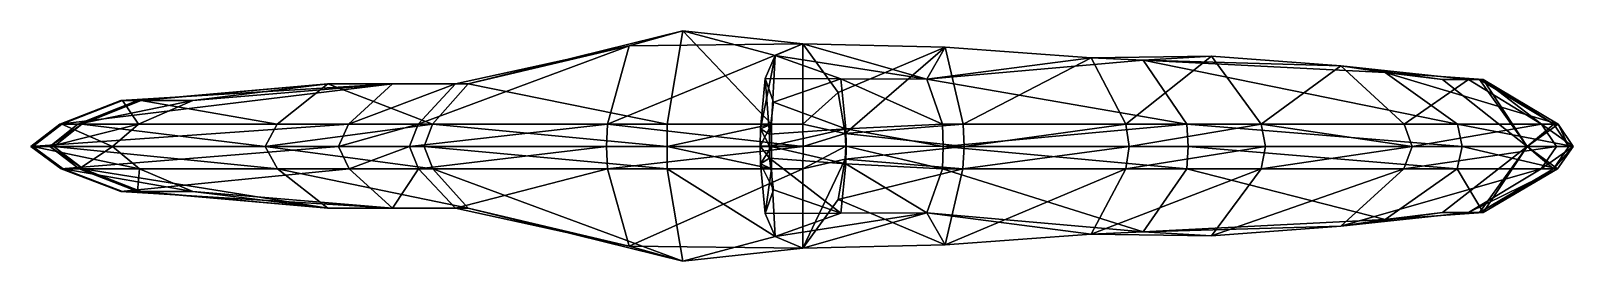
# Model space of a CAD drawing. Extents: x -135 to 135, y 0 to 40.
import ezdxf

# ---------------------------------------------------------------- set-up
doc = ezdxf.new("R2010")
doc.units = 0
doc.layers.add('fish', color=250, linetype='CONTINUOUS')

msp = doc.modelspace()

# ---------------------------------------------------------------- meshes
at = {"layer": 'fish'}
mesh = msp.add_polyface(dxfattribs=at)
corners = [(-94.163869, 20.116006, -17.141477), (-66.263463, 20.116006, -10.433943), (-64.817596, 24.045315, -10.201588), (-23.647672, 24.045315, -21.189179), (-20.917521, 40.380299, -18.763715), (-58.536629, 31.072876, -9.217264), (0.183555, 20.116006, 35.773517), (-34.324841, 20.116006, 24.966934), (-34.147672, 24.045315, 24.880729), (-67.330308, 24.045315, 16.761508), (-60.806747, 31.072876, 15.142648), (-30.322298, 37.726233, 22.318124), (-79.534906, 24.045315, 17.854607), (-71.833037, 31.072876, 16.130211), (-83.18363, 31.072876, -15.142648), (-64.759723, 16.181709, -10.192476), (-23.641232, 16.181709, -21.183402), (-34.135534, 16.181709, 24.872696), (-67.27019, 16.181709, 16.746538), (-68.833238, 20.116006, 17.141477), (-79.463887, 16.181709, 17.83866), (-71.833037, 9.307423, 16.130211), (-60.806747, 9.307423, 15.142648), (-58.536629, 9.307423, -9.217264), (-30.322298, 2.654066, 22.318124), (-20.917521, 0, -18.763715), (-23.678634, 20.116006, -21.240526), (-81.314998, 20.116006, 18.259399), (-92.016223, 16.181709, -16.745209), (-83.18363, 9.307423, -15.142648)]
mesh.append_faces([[corners[k] for k in face] for face in [(0, 1, 2), (3, 4, 5), (6, 7, 8), (9, 10, 11), (12, 13, 10), (13, 14, 5), (5, 4, 11), (1, 15, 16), (7, 17, 18), (19, 18, 20), (21, 22, 23), (23, 22, 24), (15, 1, 0), (15, 23, 25), (17, 24, 22), (18, 22, 21), (2, 5, 14), (2, 1, 26), (8, 7, 19), (9, 19, 27), (3, 5, 2), (9, 11, 8), (12, 10, 9), (13, 5, 10), (5, 11, 10), (28, 23, 15), (1, 16, 26), (7, 18, 19), (21, 23, 29), (23, 24, 25), (15, 25, 16), (17, 22, 18), (18, 21, 20), (2, 26, 3), (8, 19, 9), (9, 27, 12)]])
mesh = msp.add_polyface(dxfattribs=at)
corners = [(-23.678634, 20.116006, -21.240526), (-5.323104, 20.116006, -24.594293), (-5.335773, 24.045315, -24.545635), (-7.308754, 23.213779, -37.490182), (-6.457316, 32.016719, -33.239002), (-4.702388, 36.047871, -21.783497), (-5.688007, 22.261935, -49.67752), (-5.026691, 27.898535, -44.056163), (6.839573, 31.971128, -34.094143), (-20.917521, 40.380299, -18.763715), (0.162151, 38.091089, 32.029925), (-23.641232, 16.181709, -21.183402), (-20.917521, 0, -18.763715), (-4.702388, 4.332428, -21.783497), (-5.334321, 16.181709, -24.539063), (-7.306566, 17.046304, -37.478915), (-7.309682, 20.131999, -37.627202), (-5.686137, 18.035992, -49.660955), (0.156971, 16.181709, 35.668229), (0.162151, 2.289209, 32.029925), (-30.322298, 2.654066, 22.318124), (6.839573, 8.409171, -34.094143), (-5.026691, 12.481764, -44.056163), (-6.457316, 8.36358, -33.239002), (-34.135534, 16.181709, 24.872696), (-34.324841, 20.116006, 24.966934), (0.183555, 20.116006, 35.773517), (-5.690214, 20.150305, -49.933868), (-34.147672, 24.045315, 24.880729), (-30.322298, 37.726233, 22.318124), (-23.647672, 24.045315, -21.189179), (0.157033, 24.045315, 35.679154)]
mesh.append_faces([[corners[k] for k in face] for face in [(0, 1, 2), (3, 4, 5), (6, 7, 4), (4, 7, 8), (9, 5, 10), (11, 12, 13), (1, 14, 15), (16, 15, 17), (18, 19, 20), (12, 20, 19), (21, 22, 23), (14, 1, 0), (14, 13, 23), (15, 23, 22), (24, 25, 26), (2, 5, 9), (2, 1, 16), (3, 16, 27), (28, 29, 10), (0, 2, 30), (3, 5, 2), (6, 4, 3), (26, 28, 31), (9, 10, 29), (11, 13, 14), (1, 15, 16), (16, 17, 27), (18, 20, 24), (12, 19, 13), (14, 0, 11), (14, 23, 15), (15, 22, 17), (24, 26, 18), (2, 9, 30), (2, 16, 3), (3, 27, 6), (28, 10, 31)]])
mesh = msp.add_polyface(dxfattribs=at)
corners = [(-5.690214, 20.150305, -49.933868), (7.742396, 20.131999, -38.600094), (7.688092, 23.213779, -38.45498), (24.67558, 24.045315, -32.691273), (21.890429, 31.923441, -28.987298), (6.839573, 31.971128, -34.094143), (28.451072, 20.116006, 40.617848), (7.667902, 20.147606, 49.933868), (7.551301, 22.402266, 49.614236), (0.157033, 24.045315, 35.679154), (0.162151, 38.091089, 32.029925), (6.319451, 29.562352, 44.405659), (25.133455, 37.537271, 36.260724), (-4.702388, 36.047871, -21.783497), (-6.457316, 32.016719, -33.239002), (-5.686137, 18.035992, -49.660955), (-5.026691, 12.481764, -44.056163), (6.839573, 8.409171, -34.094143), (7.685757, 17.046304, -38.443327), (24.668406, 16.181709, -32.681826), (7.546629, 17.890083, 49.595082), (0.156971, 16.181709, 35.668229), (0.162151, 2.289209, 32.029925), (6.319451, 10.817947, 44.405659), (25.133455, 2.843028, 36.260724), (21.890429, 8.456858, -28.987298), (-4.702388, 4.332428, -21.783497), (-5.026691, 27.898535, -44.056163), (24.779966, 20.116006, -32.792391), (0.183555, 20.116006, 35.773517), (-5.688007, 22.261935, -49.67752), (28.238956, 16.181709, 40.441771), (-6.457316, 8.36358, -33.239002)]
mesh.append_faces([[corners[k] for k in face] for face in [(0, 1, 2), (3, 4, 5), (6, 7, 8), (9, 10, 11), (12, 11, 10), (13, 14, 5), (10, 13, 4), (15, 16, 17), (1, 18, 19), (7, 20, 21), (22, 23, 24), (25, 26, 22), (26, 25, 17), (18, 1, 0), (18, 17, 25), (20, 7, 6), (20, 23, 22), (2, 5, 27), (2, 1, 28), (8, 11, 12), (8, 7, 29), (0, 2, 30), (3, 5, 2), (9, 11, 8), (13, 5, 4), (10, 4, 12), (15, 17, 18), (31, 23, 20), (7, 21, 29), (25, 22, 24), (26, 17, 32), (18, 0, 15), (18, 25, 19), (20, 22, 21), (2, 27, 30), (8, 29, 9)]])
mesh = msp.add_polyface(dxfattribs=at)
corners = [(24.779966, 20.116006, -32.792391), (67.731906, 20.116006, -27.202779), (67.504779, 24.045315, -27.121151), (56.82807, 24.045315, 38.829803), (50.704746, 35.65775, 34.663395), (71.833037, 35.953358, 32.329561), (28.249223, 24.045315, 40.455255), (25.133455, 37.537271, 36.260724), (59.833839, 35.237493, -24.030723), (21.890429, 31.923441, -28.987298), (24.668406, 16.181709, -32.681826), (21.890429, 8.456858, -28.987298), (59.833839, 5.142806, -24.030723), (81.314998, 20.116006, 36.518799), (80.529609, 16.181709, 36.196204), (56.802376, 16.181709, 38.812429), (57.397772, 20.116006, 39.189178), (28.238956, 16.181709, 40.441771), (25.133455, 2.843028, 36.260724), (6.319451, 10.817947, 44.405659), (50.704746, 4.722549, 34.663395), (71.833037, 4.426941, 32.329561), (94.534223, 6.115081, 23.389513), (67.485481, 16.181709, -27.113401), (80.564734, 24.045315, 36.211722), (28.451072, 20.116006, 40.617848), (24.67558, 24.045315, -32.691273), (7.551301, 22.402266, 49.614236), (7.742396, 20.131999, -38.600094), (7.546629, 17.890083, 49.595082), (7.688092, 23.213779, -38.45498)]
mesh.append_faces([[corners[k] for k in face] for face in [(0, 1, 2), (3, 4, 5), (6, 7, 4), (8, 5, 4), (9, 8, 4), (10, 11, 12), (13, 14, 15), (16, 15, 17), (17, 18, 19), (20, 21, 12), (11, 18, 20), (12, 21, 22), (23, 1, 0), (14, 21, 20), (15, 20, 18), (2, 8, 9), (24, 13, 16), (3, 16, 25), (0, 2, 26), (3, 5, 24), (6, 4, 3), (25, 27, 6), (9, 4, 7), (28, 10, 0), (10, 12, 23), (13, 15, 16), (16, 17, 25), (11, 20, 12), (23, 0, 10), (14, 20, 15), (15, 18, 17), (29, 25, 17), (30, 0, 26), (2, 9, 26), (24, 16, 3), (3, 25, 6), (27, 7, 6)]])
mesh = msp.add_polyface(dxfattribs=at)
corners = [(114.99731, 24.045315, -14.801943), (102.317486, 33.105095, -13.16752), (59.833839, 35.237493, -24.030723), (105.652219, 24.045315, 26.406523), (94.534223, 34.265218, 23.389513), (116.911106, 31.840404, 10.863204), (107.01274, 20.116006, 26.830138), (81.314998, 20.116006, 36.518799), (80.564734, 24.045315, 36.211722), (112.370869, 31.840404, 5.925384), (119.505527, 31.840404, 6.912948), (119.505527, 31.840404, -1.316752), (67.731906, 20.116006, -27.202779), (67.485481, 16.181709, -27.113401), (114.953417, 16.181709, -14.796294), (105.594969, 16.181709, 26.390738), (94.534223, 6.115081, 23.389513), (71.833037, 4.426941, 32.329561), (112.370869, 8.539894, 5.925384), (102.317486, 7.275204, -13.16752), (116.911106, 8.539894, 10.863204), (118.856922, 8.539894, 3.29188), (119.505527, 8.539894, -1.316752), (59.833839, 5.142806, -24.030723), (129.65115, 16.181709, 12.050027), (80.529609, 16.181709, 36.196204), (67.504779, 24.045315, -27.121151), (115.823395, 20.116006, -14.905632), (71.833037, 35.953358, 32.329561), (132.632563, 24.045315, -1.461007), (118.856922, 31.840404, 3.29188), (132.343372, 20.116006, 12.297147), (119.505527, 8.539894, 6.912948), (129.752604, 24.045315, 12.059454)]
mesh.append_faces([[corners[k] for k in face] for face in [(0, 1, 2), (3, 4, 5), (6, 7, 8), (9, 10, 5), (2, 1, 4), (9, 1, 11), (1, 9, 4), (12, 13, 14), (15, 16, 17), (16, 18, 19), (18, 16, 20), (18, 21, 22), (13, 23, 19), (14, 19, 22), (24, 20, 16), (25, 7, 6), (26, 12, 27), (8, 28, 4), (0, 2, 26), (29, 1, 0), (6, 8, 3), (9, 5, 4), (2, 4, 28), (9, 11, 30), (12, 14, 27), (31, 15, 6), (15, 17, 25), (18, 20, 32), (18, 22, 19), (23, 16, 19), (13, 19, 14), (24, 16, 15), (25, 6, 15), (26, 27, 0), (33, 6, 3), (8, 4, 3)]])
mesh = msp.add_polyface(dxfattribs=at)
corners = [(132.632563, 24.045315, -1.461007), (119.505527, 31.840404, -1.316752), (102.317486, 33.105095, -13.16752), (131.912574, 24.045315, 3.654843), (118.856922, 31.840404, 3.29188), (134.546035, 20.116006, 3.726408), (127.203823, 20.116006, 6.707534), (132.632563, 24.045315, 7.674439), (119.505527, 31.840404, 6.912948), (135.280256, 20.116006, 7.825457), (132.343372, 20.116006, 12.297147), (129.752604, 24.045315, 12.059454), (115.823395, 20.116006, -14.905632), (114.953417, 16.181709, -14.796294), (132.528858, 16.181709, -1.459864), (135.280256, 20.116006, -1.490563), (131.809431, 16.181709, 3.651986), (118.856922, 8.539894, 3.29188), (112.370869, 8.539894, 5.925384), (119.505527, 8.539894, 6.912948), (132.528858, 16.181709, 7.668441), (116.911106, 8.539894, 10.863204), (129.65115, 16.181709, 12.050027), (105.594969, 16.181709, 26.390738), (119.505527, 8.539894, -1.316752), (112.370869, 31.840404, 5.925384), (114.99731, 24.045315, -14.801943), (116.911106, 31.840404, 10.863204), (107.01274, 20.116006, 26.830138), (105.652219, 24.045315, 26.406523)]
mesh.append_faces([[corners[k] for k in face] for face in [(0, 1, 2), (3, 4, 1), (5, 6, 3), (6, 7, 8), (9, 10, 11), (12, 13, 14), (15, 14, 16), (6, 16, 17), (6, 18, 19), (20, 19, 21), (10, 22, 23), (14, 24, 17), (6, 25, 4), (7, 6, 9), (22, 10, 9), (26, 12, 15), (0, 15, 5), (16, 6, 5), (6, 20, 9), (11, 27, 8), (11, 10, 28), (3, 1, 0), (6, 8, 25), (9, 11, 7), (29, 27, 11), (12, 14, 15), (15, 16, 5), (6, 17, 18), (6, 19, 20), (20, 21, 22), (13, 24, 14), (14, 17, 16), (6, 4, 3), (22, 9, 20), (26, 15, 0), (0, 5, 3), (11, 8, 7)]])
mesh = msp.add_polyface(dxfattribs=at)
corners = [(-92.098463, 24.045315, -16.76018), (-83.18363, 31.072876, -15.142648), (-115.938198, 28.168454, -28.310167), (-130.200363, 24.045315, 30.479749), (-119.505527, 28.168454, 27.980979), (-71.833037, 31.072876, 16.130211), (-116.42338, 24.045315, 4.662172), (-106.857724, 28.168454, 4.279444), (-119.181224, 28.168454, 21.726407), (-116.586803, 28.168454, -24.359911), (-106.857724, 28.168454, -1.975128), (-92.016223, 16.181709, -16.745209), (-83.18363, 9.307423, -15.142648), (-58.536629, 9.307423, -9.217264), (-81.314998, 20.116006, 18.259399), (-79.463887, 16.181709, 17.83866), (-129.985449, 16.181709, 30.429429), (-116.231212, 16.181709, 4.654476), (-106.857724, 12.211845, 4.279444), (-106.857724, 12.211845, -1.975128), (-115.938198, 12.211845, -28.310167), (-116.586803, 12.211845, -24.359911), (-119.505527, 12.211845, 27.980979), (-71.833037, 9.307423, 16.130211), (-119.181224, 12.211845, 21.726407), (-126.106049, 16.181709, -30.786086), (-116.231212, 16.181709, -2.147248), (-79.534906, 24.045315, 17.854607), (-135.280256, 20.116006, 31.674468), (-116.42338, 24.045315, -2.1508), (-126.314547, 24.045315, -30.836997), (-94.163869, 20.116006, -17.141477), (-64.817596, 24.045315, -10.201588), (-131.24204, 20.116006, -32.047109), (-68.833238, 20.116006, 17.141477), (-64.759723, 16.181709, -10.192476)]
mesh.append_faces([[corners[k] for k in face] for face in [(0, 1, 2), (3, 4, 5), (6, 7, 8), (9, 2, 1), (4, 8, 7), (7, 1, 5), (1, 7, 10), (11, 12, 13), (14, 15, 16), (17, 18, 19), (12, 20, 21), (18, 22, 23), (19, 18, 12), (18, 24, 22), (25, 20, 12), (15, 23, 22), (26, 19, 21), (27, 14, 28), (29, 10, 7), (0, 2, 30), (31, 32, 0), (3, 5, 27), (9, 1, 10), (7, 5, 4), (33, 11, 31), (34, 15, 14), (14, 16, 28), (17, 19, 26), (12, 21, 19), (18, 23, 12), (25, 12, 11), (35, 31, 11), (15, 22, 16), (30, 31, 0), (32, 1, 0), (27, 28, 3), (29, 7, 6)]])
mesh = msp.add_polyface(dxfattribs=at)
corners = [(-135.280256, 20.116006, 31.674468), (-134.913146, 20.116006, 24.594293), (-129.847107, 24.045315, 23.666777), (-120.962943, 20.116006, 4.84433), (-120.962943, 20.116006, -2.235845), (-116.42338, 24.045315, -2.1508), (-127.021059, 24.045315, -26.534068), (-116.586803, 28.168454, -24.359911), (-106.857724, 28.168454, -1.975128), (-131.976261, 20.116006, -27.575419), (-131.24204, 20.116006, -32.047109), (-126.314547, 24.045315, -30.836997), (-126.106049, 16.181709, -30.786086), (-92.016223, 16.181709, -16.745209), (-129.985449, 16.181709, 30.429429), (-119.505527, 12.211845, 27.980979), (-119.181224, 12.211845, 21.726407), (-129.632777, 16.181709, 23.627705), (-116.231212, 16.181709, 4.654476), (-116.231212, 16.181709, -2.147248), (-126.811395, 16.181709, -26.49026), (-116.586803, 12.211845, -24.359911), (-115.938198, 12.211845, -28.310167), (-106.857724, 12.211845, 4.279444), (-94.163869, 20.116006, -17.141477), (-119.181224, 28.168454, 21.726407), (-119.505527, 28.168454, 27.980979), (-115.938198, 28.168454, -28.310167), (-130.200363, 24.045315, 30.479749), (-116.42338, 24.045315, 4.662172)]
mesh.append_faces([[corners[k] for k in face] for face in [(0, 1, 2), (3, 4, 5), (6, 7, 8), (9, 10, 11), (10, 12, 13), (14, 15, 16), (1, 17, 18), (4, 19, 20), (20, 21, 22), (17, 1, 0), (17, 16, 23), (19, 4, 3), (12, 10, 9), (11, 10, 24), (2, 25, 26), (2, 1, 3), (5, 4, 9), (11, 27, 7), (0, 2, 28), (29, 25, 2), (3, 5, 29), (6, 8, 5), (9, 11, 6), (14, 16, 17), (1, 18, 3), (4, 20, 9), (20, 22, 12), (17, 0, 14), (17, 23, 18), (19, 3, 18), (19, 21, 20), (12, 9, 20), (2, 26, 28), (2, 3, 29), (5, 9, 6), (11, 7, 6)]])

doc.saveas('drawing.dxf')
